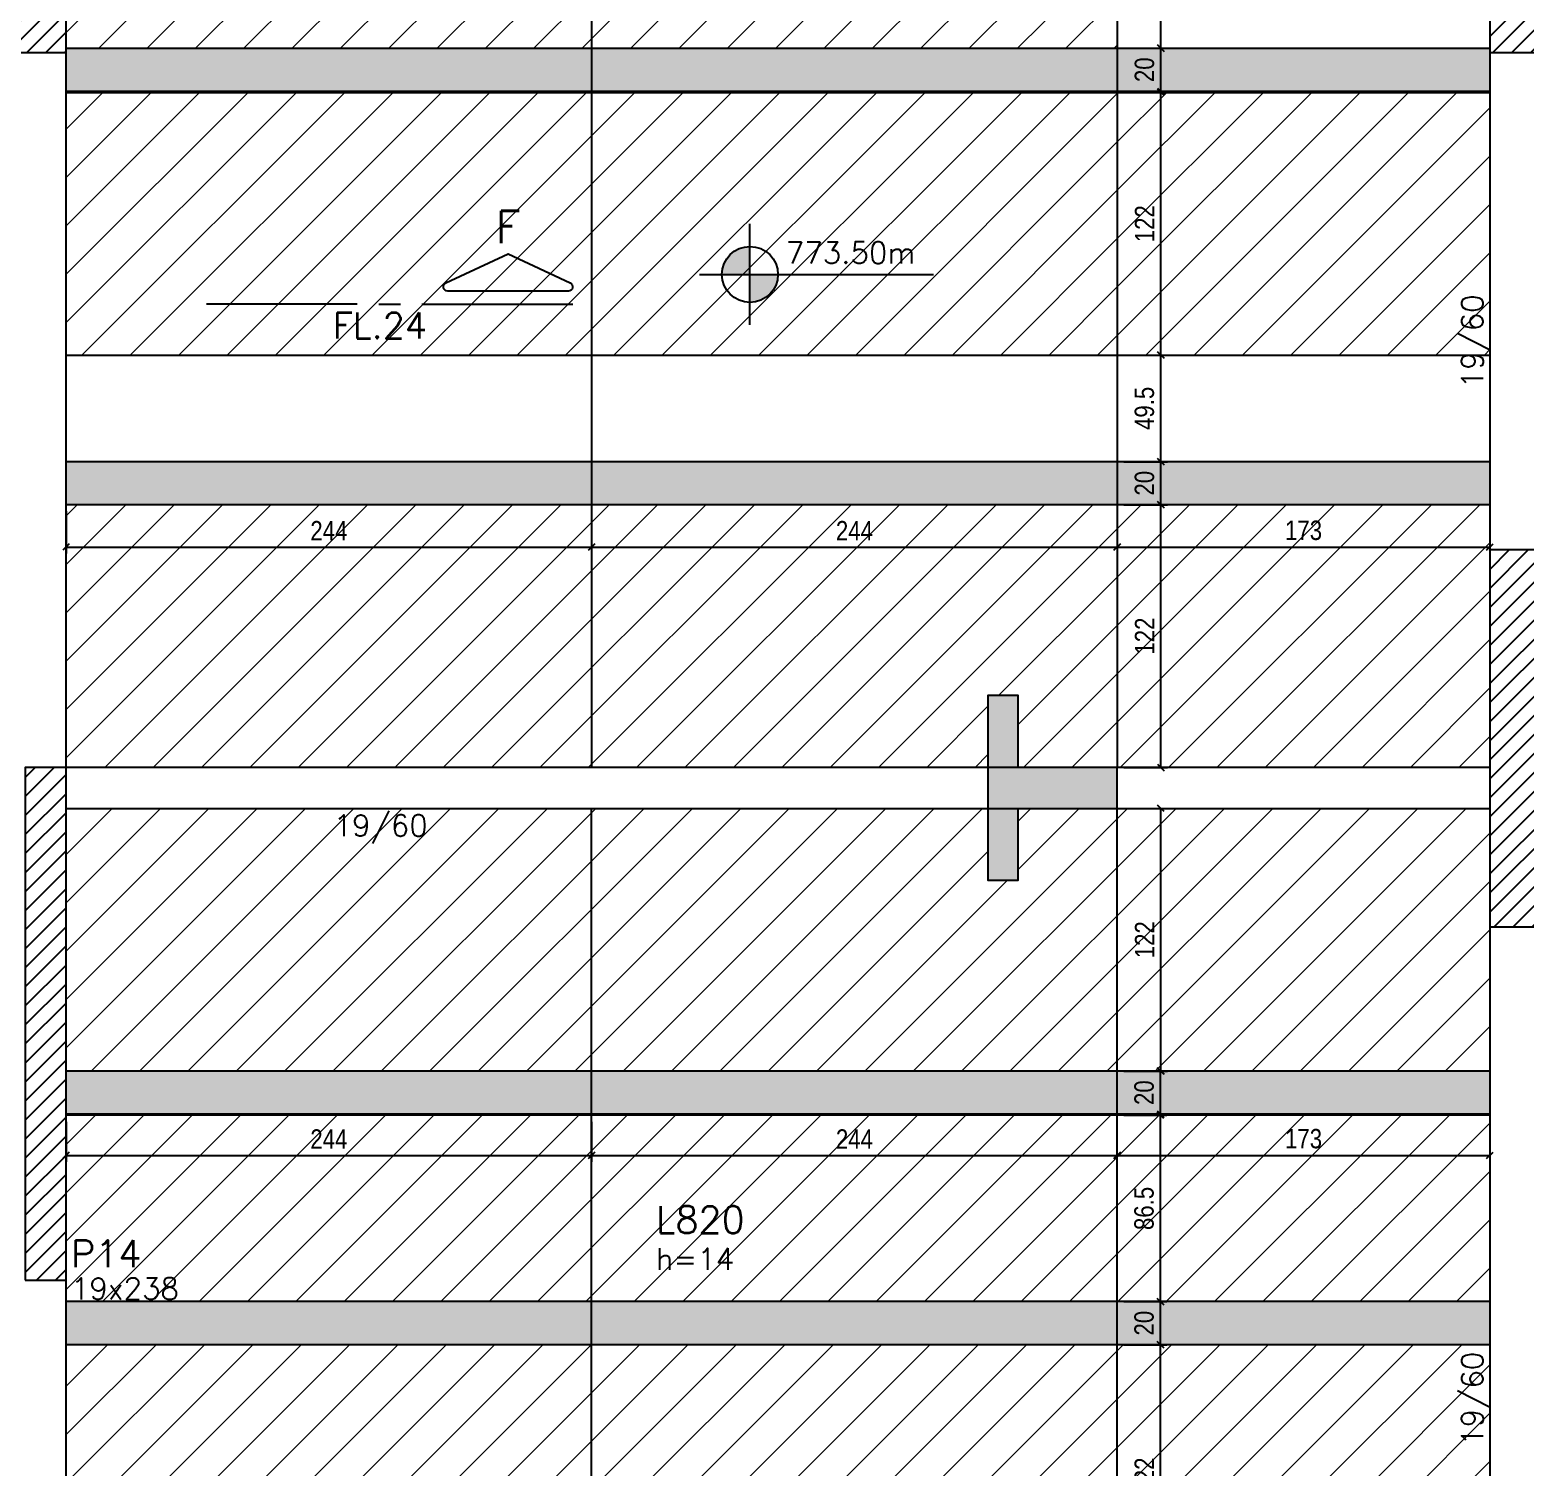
# Model space of a CAD drawing. Extents: x 1860 to 8661, y -614 to 3008.
# Drawn here: x 4490 to 5184, y 1460 to 2128 of the extents above; entities that cross this region are included whole.
import ezdxf
from ezdxf.enums import TextEntityAlignment as Align

# ---------------------------------------------------------------- set-up
doc = ezdxf.new("R2010")
doc.units = 0
for name, color, linetype in [('COTA', 241, 'Continuous'), ('F-CORTE', 4, 'Continuous'), ('F-CORTE-INDICAÇÃO', 4, 'Continuous'), ('F-LAJES-DIM', 2, 'Continuous'), ('F-LAJES-NOME', 4, 'Continuous'), ('F-NÍVEL-PLANTA', 2, 'Continuous'), ('F-PILARES-DIM', 172, 'Continuous'), ('F-PILARES-HACH', 174, 'Continuous'), ('F-PILARES-NOME', 170, 'Continuous'), ('F-PILARES-S', 170, 'Continuous'), ('F-SOLIDO-CORTE', 71, 'Continuous'), ('F-TEXTO', 6, 'Continuous'), ('F-VIGAS', 3, 'Continuous'), ('F-VIGAS-DIM', 2, 'Continuous'), ('Painéis', 200, 'Continuous')]:
    doc.layers.add(name, color=color, linetype=linetype)
doc.layers.add('Hachura', color=251, linetype='Continuous', lineweight=9)
doc.styles.add('COTA TECNICA-50', font='techl___.ttf', dxfattribs={"height": 9})
doc.styles.add('MCP', font='romans.shx')
doc.styles.add('ROMANS', font='romans.shx')
doc.dimstyles.new('COTA PAINEL-50', dxfattribs={"dimtxt": 9, "dimasz": 3, "dimexe": 3, "dimexo": 3, "dimgap": 3, "dimtad": 1, "dimdec": 1, "dimzin": 12, "dimdsep": 46, "dimtxsty": 'COTA TECNICA-50', "dimblk1": 'OBLIQUE', "dimblk2": 'OBLIQUE', "dimsah": 1, "dimcen": 0.9, "dimclrd": 4, "dimclre": 4, "dimclrt": 240, "dimadec": 1, "dimazin": 3, "dimtfac": 1, "dimtdec": 1, "dimtmove": 0, "dimatfit": 3, "dimfxl": 1, "dimtolj": 1, "dimtzin": 12, "dimarcsym": 0})
pattern_1 = [(45, (3891.34, 901.7874), (-4.419417, 4.419417), [])]

# ---------------------------------------------------------------- blocks, each defined once
blk = doc.blocks.new('Nível - Planta')
at = {"layer": 'F-NÍVEL-PLANTA'}
h = blk.add_hatch(color=71, dxfattribs=at)
h.paths.add_polyline_path([(0, 0), (0, 0.26, 0.414214), (-0.26, 0)])
h.paths.add_polyline_path([(0.26, 0), (0, 0), (0, -0.26, 0.414214)])
for p, q in [((0, -0.469), (0, 0.469)), ((-0.469, 0), (1.704, 0))]:
    blk.add_line(p, q, dxfattribs=at)
blk.add_circle((0, 0), 0.26, dxfattribs=at)
at = {"layer": 'F-TEXTO', "color": 3, "style": 'MCP'}
blk.add_attdef('NÍVEL', (0.333, 0.102), '', height=0.2, dxfattribs=at)
blk = doc.blocks.new('*U22')
at = {"layer": 'F-CORTE-INDICAÇÃO'}
for p, q in [((70, 0), (0, 0)), ((80, 0), (90, 0)), ((100, 0), (170, 0))]:
    blk.add_line(p, q, dxfattribs=at)
blk.add_lwpolyline([(112, 6, -0.802585), (111.15, 9.81), (140, 23.26), (168.85, 9.81, -0.802585), (168, 6)], format="xyb", close=True, dxfattribs=at)
at = {"layer": 'F-CORTE-INDICAÇÃO', "style": 'ROMANS'}
blk.add_attdef('CORTE', text='', height=15, dxfattribs=at).set_placement((140, 35.76), align=Align.MIDDLE_CENTER)
at = {"layer": 'F-CORTE-INDICAÇÃO', "color": 2, "style": 'ROMANS'}
blk.add_attdef('FOLHA', text='', height=12, dxfattribs=at).set_placement((80.51, -10), align=Align.MIDDLE_CENTER)
blk = doc.blocks.new('_Oblique')
at = {"color": 0, "linetype": 'ByBlock', "lineweight": -2}
blk.add_line((-0.5, -0.5), (0.5, 0.5), dxfattribs=at)
blk = doc.blocks.new('*D94')
at = {"layer": 'COTA', "color": 4, "lineweight": -2, "transparency": 16777216}
for p, q in [((4750.34, 1619.62), (4750.34, 1602.18)), ((4750.34, 1605.18), (4994.34, 1605.18))]:
    blk.add_line(p, q, dxfattribs=at)
at = {"layer": 'Defpoints', "color": 0, "transparency": 16777216}
for p in [(4750.34, 1622.62), (4994.34, 1605.18), (4994.34, 1605.18)]:
    blk.add_point(p, dxfattribs=at)
at = {"layer": 'COTA', "color": 4, "lineweight": -2, "transparency": 16777216, "xscale": 3, "yscale": 3, "zscale": 3, "rotation": 180}
blk.add_blockref('_Oblique', (4750.34, 1605.18), dxfattribs=at)
at = {"layer": 'COTA', "color": 4, "lineweight": -2, "transparency": 16777216, "xscale": 3, "yscale": 3, "zscale": 3}
blk.add_blockref('_Oblique', (4994.34, 1605.18), dxfattribs=at)
at = {"layer": 'COTA', "color": 240, "transparency": 16777216, "insert": (4872.34, 1612.75), "char_height": 9, "attachment_point": 5, "style": 'COTA TECNICA-50'}
blk.add_mtext('\\A1;244', dxfattribs=at)
blk = doc.blocks.new('*D95')
at = {"layer": 'COTA', "color": 4, "lineweight": -2, "transparency": 16777216}
blk.add_line((4994.34, 1605.18), (5167.34, 1605.18), dxfattribs=at)
at = {"layer": 'Defpoints', "color": 0, "transparency": 16777216}
for p in [(4994.34, 1605.18), (5167.34, 1605.18), (5167.34, 1605.18)]:
    blk.add_point(p, dxfattribs=at)
at = {"layer": 'COTA', "color": 4, "lineweight": -2, "transparency": 16777216, "xscale": 3, "yscale": 3, "zscale": 3, "rotation": 180}
blk.add_blockref('_Oblique', (4994.34, 1605.18), dxfattribs=at)
at = {"layer": 'COTA', "color": 4, "lineweight": -2, "transparency": 16777216, "xscale": 3, "yscale": 3, "zscale": 3}
blk.add_blockref('_Oblique', (5167.34, 1605.18), dxfattribs=at)
at = {"layer": 'COTA', "color": 240, "transparency": 16777216, "insert": (5080.84, 1612.88), "char_height": 9, "attachment_point": 5, "style": 'COTA TECNICA-50'}
blk.add_mtext('\\A1;173', dxfattribs=at)
blk = doc.blocks.new('*D96')
at = {"layer": 'COTA', "color": 4, "lineweight": -2, "transparency": 16777216}
for p, q in [((4997.34, 1517.26), (5017.45, 1517.26)), ((5014.45, 1395.29), (5014.45, 1517.26)), ((4997.34, 1395.29), (5017.45, 1395.29))]:
    blk.add_line(p, q, dxfattribs=at)
at = {"layer": 'Defpoints', "color": 0, "transparency": 16777216}
for p in [(4994.34, 1517.26), (5014.45, 1517.26), (4994.34, 1395.29)]:
    blk.add_point(p, dxfattribs=at)
at = {"layer": 'COTA', "color": 4, "lineweight": -2, "transparency": 16777216, "xscale": 3, "yscale": 3, "zscale": 3}
for p, rotation in [((5014.45, 1517.26), 90), ((5014.45, 1395.29), 270)]:
    blk.add_blockref('_Oblique', p, dxfattribs=dict(at, rotation=rotation))
at = {"layer": 'COTA', "color": 240, "transparency": 16777216, "insert": (5006.89, 1456.27), "char_height": 9, "attachment_point": 5, "rotation": 90, "style": 'COTA TECNICA-50'}
blk.add_mtext('\\A1;122', dxfattribs=at)
blk = doc.blocks.new('*D97')
at = {"layer": 'COTA', "color": 4, "lineweight": -2, "transparency": 16777216}
for p, q in [((4997.34, 1537.26), (5017.45, 1537.26)), ((5014.45, 1517.26), (5014.45, 1537.26)), ((4997.33, 1517.26), (5017.45, 1517.26))]:
    blk.add_line(p, q, dxfattribs=at)
at = {"layer": 'Defpoints', "color": 0, "transparency": 16777216}
for p in [(4994.34, 1537.26), (5014.45, 1537.26), (4994.33, 1517.26)]:
    blk.add_point(p, dxfattribs=at)
at = {"layer": 'COTA', "color": 4, "lineweight": -2, "transparency": 16777216, "xscale": 3, "yscale": 3, "zscale": 3}
for p, rotation in [((5014.45, 1537.26), 90), ((5014.45, 1517.26), 270)]:
    blk.add_blockref('_Oblique', p, dxfattribs=dict(at, rotation=rotation))
at = {"layer": 'COTA', "color": 240, "transparency": 16777216, "insert": (5006.85, 1527.26), "char_height": 9, "attachment_point": 5, "rotation": 90, "style": 'COTA TECNICA-50'}
blk.add_mtext('\\A1;20', dxfattribs=at)
blk = doc.blocks.new('*D98')
at = {"layer": 'COTA', "color": 4, "lineweight": -2, "transparency": 16777216}
for p, q in [((4997.34, 1623.8), (5017.45, 1623.8)), ((5014.45, 1537.26), (5014.45, 1623.8)), ((4997.34, 1537.26), (5017.45, 1537.26))]:
    blk.add_line(p, q, dxfattribs=at)
at = {"layer": 'Defpoints', "color": 0, "transparency": 16777216}
for p in [(4994.34, 1623.8), (5014.45, 1623.8), (4994.34, 1537.26)]:
    blk.add_point(p, dxfattribs=at)
at = {"layer": 'COTA', "color": 4, "lineweight": -2, "transparency": 16777216, "xscale": 3, "yscale": 3, "zscale": 3}
for p, rotation in [((5014.45, 1623.8), 90), ((5014.45, 1537.26), 270)]:
    blk.add_blockref('_Oblique', p, dxfattribs=dict(at, rotation=rotation))
at = {"layer": 'COTA', "color": 240, "transparency": 16777216, "insert": (5006.83, 1580.53), "char_height": 9, "attachment_point": 5, "rotation": 90, "style": 'COTA TECNICA-50'}
blk.add_mtext('\\A1;86.5', dxfattribs=at)
blk = doc.blocks.new('*D99')
at = {"layer": 'COTA', "color": 4, "lineweight": -2, "transparency": 16777216}
for p, q in [((4997.34, 1644.3), (5017.45, 1644.3)), ((5014.45, 1624.3), (5014.45, 1644.3)), ((4997.34, 1624.3), (5017.45, 1624.3))]:
    blk.add_line(p, q, dxfattribs=at)
at = {"layer": 'Defpoints', "color": 0, "transparency": 16777216}
for p in [(4994.34, 1644.3), (5014.45, 1644.3), (4994.34, 1624.3)]:
    blk.add_point(p, dxfattribs=at)
at = {"layer": 'COTA', "color": 4, "lineweight": -2, "transparency": 16777216, "xscale": 3, "yscale": 3, "zscale": 3}
for p, rotation in [((5014.45, 1644.3), 90), ((5014.45, 1624.3), 270)]:
    blk.add_blockref('_Oblique', p, dxfattribs=dict(at, rotation=rotation))
at = {"layer": 'COTA', "color": 240, "transparency": 16777216, "insert": (5006.85, 1634.3), "char_height": 9, "attachment_point": 5, "rotation": 90, "style": 'COTA TECNICA-50'}
blk.add_mtext('\\A1;20', dxfattribs=at)
blk = doc.blocks.new('*D100')
at = {"layer": 'COTA', "color": 4, "lineweight": -2, "transparency": 16777216}
for p, q in [((4997.34, 1766.29), (5017.61, 1766.29)), ((5014.61, 1644.3), (5014.61, 1766.29)), ((4997.51, 1644.3), (5017.61, 1644.3))]:
    blk.add_line(p, q, dxfattribs=at)
at = {"layer": 'Defpoints', "color": 0, "transparency": 16777216}
for p in [(4994.34, 1766.29), (5014.61, 1766.29), (4994.51, 1644.3)]:
    blk.add_point(p, dxfattribs=at)
at = {"layer": 'COTA', "color": 4, "lineweight": -2, "transparency": 16777216, "xscale": 3, "yscale": 3, "zscale": 3}
for p, rotation in [((5014.61, 1766.29), 90), ((5014.61, 1644.3), 270)]:
    blk.add_blockref('_Oblique', p, dxfattribs=dict(at, rotation=rotation))
at = {"layer": 'COTA', "color": 240, "transparency": 16777216, "insert": (5007.06, 1705.29), "char_height": 9, "attachment_point": 5, "rotation": 90, "style": 'COTA TECNICA-50'}
blk.add_mtext('\\A1;122', dxfattribs=at)
blk = doc.blocks.new('*D101')
at = {"layer": 'COTA', "color": 4, "lineweight": -2, "transparency": 16777216}
for p, q in [((4506.34, 1620.8), (4506.34, 1602.18)), ((4750.34, 1620.8), (4750.34, 1602.18)), ((4506.34, 1605.18), (4750.34, 1605.18))]:
    blk.add_line(p, q, dxfattribs=at)
at = {"layer": 'Defpoints', "color": 0, "transparency": 16777216}
for p in [(4506.34, 1623.8), (4750.34, 1623.8), (4750.34, 1605.18)]:
    blk.add_point(p, dxfattribs=at)
at = {"layer": 'COTA', "color": 4, "lineweight": -2, "transparency": 16777216, "xscale": 3, "yscale": 3, "zscale": 3, "rotation": 180}
blk.add_blockref('_Oblique', (4506.34, 1605.18), dxfattribs=at)
at = {"layer": 'COTA', "color": 4, "lineweight": -2, "transparency": 16777216, "xscale": 3, "yscale": 3, "zscale": 3}
blk.add_blockref('_Oblique', (4750.34, 1605.18), dxfattribs=at)
at = {"layer": 'COTA', "color": 240, "transparency": 16777216, "insert": (4628.34, 1612.75), "char_height": 9, "attachment_point": 5, "style": 'COTA TECNICA-50'}
blk.add_mtext('\\A1;244', dxfattribs=at)
blk = doc.blocks.new('*D148')
at = {"layer": 'COTA', "color": 4, "lineweight": -2, "transparency": 16777216}
for p, q in [((4506.34, 1904.29), (4506.34, 1884.66)), ((4750.34, 1904.29), (4750.34, 1884.66)), ((4506.34, 1887.66), (4750.34, 1887.66))]:
    blk.add_line(p, q, dxfattribs=at)
at = {"layer": 'Defpoints', "color": 0, "transparency": 16777216}
for p in [(4506.34, 1907.29), (4750.34, 1907.29), (4750.34, 1887.66)]:
    blk.add_point(p, dxfattribs=at)
at = {"layer": 'COTA', "color": 4, "lineweight": -2, "transparency": 16777216, "xscale": 3, "yscale": 3, "zscale": 3, "rotation": 180}
blk.add_blockref('_Oblique', (4506.34, 1887.66), dxfattribs=at)
at = {"layer": 'COTA', "color": 4, "lineweight": -2, "transparency": 16777216, "xscale": 3, "yscale": 3, "zscale": 3}
blk.add_blockref('_Oblique', (4750.34, 1887.66), dxfattribs=at)
at = {"layer": 'COTA', "color": 240, "transparency": 16777216, "insert": (4628.34, 1895.23), "char_height": 9, "attachment_point": 5, "style": 'COTA TECNICA-50'}
blk.add_mtext('\\A1;244', dxfattribs=at)
blk = doc.blocks.new('*D149')
at = {"layer": 'COTA', "color": 4, "lineweight": -2, "transparency": 16777216}
for p, q in [((4750.34, 1904.29), (4750.34, 1884.66)), ((4994.34, 1904.29), (4994.34, 1884.66)), ((4750.34, 1887.66), (4994.34, 1887.66))]:
    blk.add_line(p, q, dxfattribs=at)
at = {"layer": 'Defpoints', "color": 0, "transparency": 16777216}
for p in [(4750.34, 1907.29), (4994.34, 1907.29), (4994.34, 1887.66)]:
    blk.add_point(p, dxfattribs=at)
at = {"layer": 'COTA', "color": 4, "lineweight": -2, "transparency": 16777216, "xscale": 3, "yscale": 3, "zscale": 3, "rotation": 180}
blk.add_blockref('_Oblique', (4750.34, 1887.66), dxfattribs=at)
at = {"layer": 'COTA', "color": 4, "lineweight": -2, "transparency": 16777216, "xscale": 3, "yscale": 3, "zscale": 3}
blk.add_blockref('_Oblique', (4994.34, 1887.66), dxfattribs=at)
at = {"layer": 'COTA', "color": 240, "transparency": 16777216, "insert": (4872.34, 1895.23), "char_height": 9, "attachment_point": 5, "style": 'COTA TECNICA-50'}
blk.add_mtext('\\A1;244', dxfattribs=at)
blk = doc.blocks.new('*D150')
at = {"layer": 'COTA', "color": 4, "lineweight": -2, "transparency": 16777216}
for p, q in [((4994.34, 1904.29), (4994.34, 1884.66)), ((5167.34, 1904.29), (5167.34, 1884.66)), ((4994.34, 1887.66), (5167.34, 1887.66))]:
    blk.add_line(p, q, dxfattribs=at)
at = {"layer": 'Defpoints', "color": 0, "transparency": 16777216}
for p in [(4994.34, 1907.29), (5167.34, 1907.29), (5167.34, 1887.66)]:
    blk.add_point(p, dxfattribs=at)
at = {"layer": 'COTA', "color": 4, "lineweight": -2, "transparency": 16777216, "xscale": 3, "yscale": 3, "zscale": 3, "rotation": 180}
blk.add_blockref('_Oblique', (4994.34, 1887.66), dxfattribs=at)
at = {"layer": 'COTA', "color": 4, "lineweight": -2, "transparency": 16777216, "xscale": 3, "yscale": 3, "zscale": 3}
blk.add_blockref('_Oblique', (5167.34, 1887.66), dxfattribs=at)
at = {"layer": 'COTA', "color": 240, "transparency": 16777216, "insert": (5080.84, 1895.36), "char_height": 9, "attachment_point": 5, "style": 'COTA TECNICA-50'}
blk.add_mtext('\\A1;173', dxfattribs=at)
blk = doc.blocks.new('*D151')
at = {"layer": 'COTA', "color": 4, "lineweight": -2, "transparency": 16777216}
for p, q in [((4997.34, 1907.29), (5017.61, 1907.29)), ((5014.61, 1785.29), (5014.61, 1907.29)), ((4997.34, 1785.29), (5017.61, 1785.29))]:
    blk.add_line(p, q, dxfattribs=at)
at = {"layer": 'Defpoints', "color": 0, "transparency": 16777216}
for p in [(4994.34, 1907.29), (5014.61, 1907.29), (4994.34, 1785.29)]:
    blk.add_point(p, dxfattribs=at)
at = {"layer": 'COTA', "color": 4, "lineweight": -2, "transparency": 16777216, "xscale": 3, "yscale": 3, "zscale": 3}
for p, rotation in [((5014.61, 1907.29), 90), ((5014.61, 1785.29), 270)]:
    blk.add_blockref('_Oblique', p, dxfattribs=dict(at, rotation=rotation))
at = {"layer": 'COTA', "color": 240, "transparency": 16777216, "insert": (5007.06, 1846.29), "char_height": 9, "attachment_point": 5, "rotation": 90, "style": 'COTA TECNICA-50'}
blk.add_mtext('\\A1;122', dxfattribs=at)
blk = doc.blocks.new('*D152')
at = {"layer": 'COTA', "color": 4, "lineweight": -2, "transparency": 16777216}
for p, q in [((4997.34, 1927.29), (5017.61, 1927.29)), ((5014.61, 1907.29), (5014.61, 1927.29)), ((4997.34, 1907.29), (5017.61, 1907.29))]:
    blk.add_line(p, q, dxfattribs=at)
at = {"layer": 'Defpoints', "color": 0, "transparency": 16777216}
for p in [(4994.34, 1927.29), (5014.61, 1927.29), (4994.34, 1907.29)]:
    blk.add_point(p, dxfattribs=at)
at = {"layer": 'COTA', "color": 4, "lineweight": -2, "transparency": 16777216, "xscale": 3, "yscale": 3, "zscale": 3}
for p, rotation in [((5014.61, 1927.29), 90), ((5014.61, 1907.29), 270)]:
    blk.add_blockref('_Oblique', p, dxfattribs=dict(at, rotation=rotation))
at = {"layer": 'COTA', "color": 240, "transparency": 16777216, "insert": (5007.02, 1917.29), "char_height": 9, "attachment_point": 5, "rotation": 90, "style": 'COTA TECNICA-50'}
blk.add_mtext('\\A1;20', dxfattribs=at)
blk = doc.blocks.new('*D153')
at = {"layer": 'COTA', "color": 4, "lineweight": -2, "transparency": 16777216}
for p, q in [((4997.34, 1976.79), (5017.61, 1976.79)), ((5014.61, 1927.29), (5014.61, 1976.79)), ((4997.34, 1927.29), (5017.61, 1927.29))]:
    blk.add_line(p, q, dxfattribs=at)
at = {"layer": 'Defpoints', "color": 0, "transparency": 16777216}
for p in [(4994.34, 1976.79), (5014.61, 1976.79), (4994.34, 1927.29)]:
    blk.add_point(p, dxfattribs=at)
at = {"layer": 'COTA', "color": 4, "lineweight": -2, "transparency": 16777216, "xscale": 3, "yscale": 3, "zscale": 3}
for p, rotation in [((5014.61, 1976.79), 90), ((5014.61, 1927.29), 270)]:
    blk.add_blockref('_Oblique', p, dxfattribs=dict(at, rotation=rotation))
at = {"layer": 'COTA', "color": 240, "transparency": 16777216, "insert": (5006.99, 1952.04), "char_height": 9, "attachment_point": 5, "rotation": 90, "style": 'COTA TECNICA-50'}
blk.add_mtext('\\A1;49.5', dxfattribs=at)
blk = doc.blocks.new('*D154')
at = {"layer": 'COTA', "color": 4, "lineweight": -2, "transparency": 16777216}
for p, q in [((4997.34, 2098.79), (5017.61, 2098.79)), ((5014.61, 1976.79), (5014.61, 2098.79)), ((4997.34, 1976.79), (5017.61, 1976.79))]:
    blk.add_line(p, q, dxfattribs=at)
at = {"layer": 'Defpoints', "color": 0, "transparency": 16777216}
for p in [(4994.34, 2098.79), (5014.61, 2098.79), (4994.34, 1976.79)]:
    blk.add_point(p, dxfattribs=at)
at = {"layer": 'COTA', "color": 4, "lineweight": -2, "transparency": 16777216, "xscale": 3, "yscale": 3, "zscale": 3}
for p, rotation in [((5014.61, 2098.79), 90), ((5014.61, 1976.79), 270)]:
    blk.add_blockref('_Oblique', p, dxfattribs=dict(at, rotation=rotation))
at = {"layer": 'COTA', "color": 240, "transparency": 16777216, "insert": (5007.06, 2037.79), "char_height": 9, "attachment_point": 5, "rotation": 90, "style": 'COTA TECNICA-50'}
blk.add_mtext('\\A1;122', dxfattribs=at)
blk = doc.blocks.new('*D155')
at = {"layer": 'COTA', "color": 4, "lineweight": -2, "transparency": 16777216}
for p, q in [((4997.34, 2119.29), (5017.61, 2119.29)), ((5014.61, 2099.29), (5014.61, 2119.29)), ((4997.34, 2099.29), (5017.61, 2099.29))]:
    blk.add_line(p, q, dxfattribs=at)
at = {"layer": 'Defpoints', "color": 0, "transparency": 16777216}
for p in [(4994.34, 2119.29), (5014.61, 2119.29), (4994.34, 2099.29)]:
    blk.add_point(p, dxfattribs=at)
at = {"layer": 'COTA', "color": 4, "lineweight": -2, "transparency": 16777216, "xscale": 3, "yscale": 3, "zscale": 3}
for p, rotation in [((5014.61, 2119.29), 90), ((5014.61, 2099.29), 270)]:
    blk.add_blockref('_Oblique', p, dxfattribs=dict(at, rotation=rotation))
at = {"layer": 'COTA', "color": 240, "transparency": 16777216, "insert": (5007.02, 2109.29), "char_height": 9, "attachment_point": 5, "rotation": 90, "style": 'COTA TECNICA-50'}
blk.add_mtext('\\A1;20', dxfattribs=at)
blk = doc.blocks.new('*D156')
at = {"layer": 'COTA', "color": 4, "lineweight": -2, "transparency": 16777216}
for p, q in [((4997.34, 2241.29), (5017.61, 2241.29)), ((5014.61, 2119.29), (5014.61, 2241.29)), ((4997.34, 2119.29), (5017.61, 2119.29))]:
    blk.add_line(p, q, dxfattribs=at)
at = {"layer": 'Defpoints', "color": 0, "transparency": 16777216}
for p in [(4994.34, 2241.29), (5014.61, 2241.29), (4994.34, 2119.29)]:
    blk.add_point(p, dxfattribs=at)
at = {"layer": 'COTA', "color": 4, "lineweight": -2, "transparency": 16777216, "xscale": 3, "yscale": 3, "zscale": 3}
for p, rotation in [((5014.61, 2241.29), 90), ((5014.61, 2119.29), 270)]:
    blk.add_blockref('_Oblique', p, dxfattribs=dict(at, rotation=rotation))
at = {"layer": 'COTA', "color": 240, "transparency": 16777216, "insert": (5007.06, 2180.29), "char_height": 9, "attachment_point": 5, "rotation": 90, "style": 'COTA TECNICA-50'}
blk.add_mtext('\\A1;122', dxfattribs=at)

msp = doc.modelspace()

# ---------------------------------------------------------------- hatches: boundary and pattern name
at = {"layer": 'F-PILARES-HACH', "linetype": 'Continuous'}
h = msp.add_hatch(dxfattribs=at)
h.set_pattern_fill('ANSI31', color=256, scale=50, style=0)
h.set_pattern_definition(pattern_1)
h.paths.add_polyline_path([(4481.34, 2117.29), (4506.34, 2117.29), (4506.34, 2316.29), (4481.34, 2316.29)], flags=16)
h = msp.add_hatch(dxfattribs=at)
h.set_pattern_fill('ANSI31', color=256, scale=50, style=0)
h.set_pattern_definition(pattern_1)
h.paths.add_polyline_path([(5167.34, 2117.29), (5197.34, 2117.29), (5197.34, 2316.29), (5167.34, 2316.29)], flags=16)
h = msp.add_hatch(dxfattribs=at)
h.set_pattern_fill('ANSI31', color=256, scale=50, style=0)
h.set_pattern_definition(pattern_1)
h.paths.add_polyline_path([(5167.34, 1711.29), (5197.34, 1711.29), (5197.34, 1886.29), (5167.34, 1886.29)], flags=16)
h = msp.add_hatch(dxfattribs=at)
h.set_pattern_fill('ANSI31', color=256, scale=50, style=0)
h.set_pattern_definition(pattern_1)
h.paths.add_polyline_path([(4487.34, 1547.29), (4506.34, 1547.29), (4506.34, 1785.29), (4487.34, 1785.29)], flags=16)
at = {"layer": 'F-SOLIDO-CORTE', "linetype": 'Continuous'}
msp.add_hatch(color=256, dxfattribs=at).paths.add_polyline_path([(4994.33, 1766.29), (4994.33, 1785.29), (4948.33, 1785.29), (4948.33, 1818.64), (4934.33, 1818.64), (4934.33, 1766.29), (4934.33, 1732.94), (4948.33, 1732.94), (4948.33, 1766.29)], flags=16)
at = {"layer": 'Hachura', "linetype": 'ByBlock'}
h = msp.add_hatch(dxfattribs=at)
h.set_pattern_fill('ANSI31', color=256, scale=5)
h.paths.add_polyline_path([(4506.34, 2241.29), (4506.34, 2119.29), (4750.34, 2119.29), (4750.34, 2241.29)])
h.paths.add_polyline_path([(4750.34, 2241.29), (4750.34, 2119.29), (4994.34, 2119.29), (4994.34, 2241.29), (4948.33, 2241.29), (4948.33, 2207.94), (4934.33, 2207.94), (4934.33, 2241.29)], flags=17)
h.paths.add_polyline_path([(4994.34, 2241.29), (4948.33, 2241.29), (4948.33, 2207.94), (4948.33, 2207.94), (4934.33, 2207.94), (4934.33, 2241.29), (4750.34, 2241.29), (4750.34, 2119.29), (4994.34, 2119.29)])
h.paths.add_polyline_path([(4994.34, 2098.79), (4750.34, 2098.79), (4750.34, 1976.79), (4994.34, 1976.79)])
h.paths.add_polyline_path([(4506.34, 2098.79), (4506.34, 1976.79), (4750.34, 1976.79), (4750.34, 2098.79)])
h.paths.add_polyline_path([(4506.34, 1907.29), (4506.34, 1785.29), (4750.34, 1785.29), (4750.34, 1907.29)])
h.paths.add_polyline_path([(4750.34, 1907.29), (4750.34, 1785.29), (4934.33, 1785.29), (4934.33, 1818.64), (4948.33, 1818.64), (4948.33, 1785.29), (4994.34, 1785.29), (4994.34, 1907.29)])
h = msp.add_hatch(dxfattribs=at)
h.set_pattern_fill('ANSI31', color=256, scale=5)
h.paths.add_polyline_path([(4934.33, 2207.94), (4934.33, 2241.29), (4750.34, 2241.29), (4750.34, 2119.29), (4994.34, 2119.29), (4994.34, 2241.29), (4948.33, 2241.29), (4948.33, 2207.94)])
h = msp.add_hatch(color=256, dxfattribs=at)
h.dxf.hatch_style = 1
h.paths.add_polyline_path([(4679.34, 2099.29), (4679.34, 2119.29), (4506.34, 2119.29), (4506.34, 2117.29), (4506.34, 2099.29)])
h.paths.add_polyline_path([(4923.34, 2099.29), (4923.34, 2119.29), (4679.34, 2119.29), (4679.34, 2099.29)])
h.paths.add_polyline_path([(5167.34, 2099.29), (5167.34, 2117.29), (5167.34, 2119.29), (4923.34, 2119.29), (4923.34, 2099.29)])
h.paths.add_polyline_path([(4923.34, 1927.29), (4923.34, 1907.29), (5167.34, 1907.29), (5167.34, 1927.29)])
h.paths.add_polyline_path([(4679.34, 1927.29), (4679.34, 1907.29), (4923.34, 1907.29), (4923.34, 1927.29)])
h.paths.add_polyline_path([(4506.34, 1927.29), (4506.34, 1907.29), (4679.34, 1907.29), (4679.34, 1927.29)])
h = msp.add_hatch(dxfattribs=at)
h.set_pattern_fill('ANSI31', color=256, scale=5)
h.paths.add_polyline_path([(4994.34, 1907.29), (4994.34, 1785.29), (5167.34, 1785.29), (5167.34, 1886.29), (5167.34, 1907.29)])
h.paths.add_polyline_path([(5167.34, 1976.79), (5167.34, 2098.79), (4994.34, 2098.79), (4994.34, 1976.79)])
h = msp.add_hatch(dxfattribs=at)
h.set_pattern_fill('ANSI31', color=256, scale=5)
h.paths.add_polyline_path([(4750.34, 1644.3), (4750.34, 1766.29), (4506.34, 1766.29), (4506.34, 1644.3)])
h.paths.add_polyline_path([(4934.33, 1732.94), (4934.33, 1766.29), (4750.34, 1766.29), (4750.34, 1644.3), (4994.34, 1644.3), (4994.34, 1766.29), (4948.33, 1766.29), (4948.33, 1732.94)])
h.paths.add_polyline_path([(5167.34, 1644.3), (5167.34, 1711.29), (5167.34, 1766.29), (4994.34, 1766.29), (4994.34, 1644.3)])
h.paths.add_polyline_path([(5167.34, 1537.26), (5167.34, 1623.8), (4994.34, 1623.8), (4994.34, 1537.26)])
h.paths.add_polyline_path([(4994.34, 1537.26), (4994.34, 1623.8), (4750.34, 1623.8), (4750.34, 1537.26)])
h.paths.add_polyline_path([(4750.34, 1537.26), (4750.34, 1623.8), (4506.34, 1623.8), (4506.34, 1547.29), (4506.34, 1537.26)])
h.paths.add_polyline_path([(4750.34, 1395.29), (4750.34, 1517.26), (4506.34, 1517.26), (4506.34, 1395.29)])
h.paths.add_polyline_path([(4750.34, 1517.26), (4750.34, 1395.29), (4934.33, 1395.29), (4934.33, 1428.64), (4948.33, 1428.64), (4948.33, 1395.29), (4994.34, 1395.29), (4994.34, 1517.26)])
h.paths.add_polyline_path([(4994.34, 1517.26), (4994.34, 1395.29), (5167.34, 1395.29), (5167.34, 1517.26)])
h = msp.add_hatch(color=256, dxfattribs=at)
h.dxf.hatch_style = 1
h.paths.add_polyline_path([(4506.34, 1644.3), (4506.34, 1624.3), (4750.34, 1624.3), (4750.34, 1644.3)])
h.paths.add_polyline_path([(4994.34, 1624.3), (4994.34, 1644.3), (4750.34, 1644.3), (4750.34, 1624.3)])
h.paths.add_polyline_path([(5167.34, 1624.3), (5167.34, 1644.3), (4994.34, 1644.3), (4994.34, 1624.3)])
h.paths.add_polyline_path([(5167.34, 1517.26), (5167.34, 1537.26), (4994.34, 1537.26), (4994.34, 1517.26)])
h.paths.add_polyline_path([(4750.34, 1537.26), (4750.34, 1517.26), (4994.34, 1517.26), (4994.34, 1537.26)])
h.paths.add_polyline_path([(4750.34, 1517.26), (4750.34, 1537.26), (4506.34, 1537.26), (4506.34, 1517.26)])

# ---------------------------------------------------------------- linework, layer by layer
at = {"layer": 'F-CORTE', "linetype": 'Continuous'}
for points in [[(4934.33, 1818.64), (4934.33, 1766.29), (4934.33, 1732.94)], [(4948.33, 1732.94), (4948.33, 1766.29), (4994.33, 1766.29), (4994.33, 1785.29), (4948.33, 1785.29), (4948.33, 1818.64)]]:
    msp.add_lwpolyline(points, dxfattribs=at)
at = {"layer": 'F-PILARES-S', "linetype": 'Continuous'}
for points in [[(4481.34, 2117.29), (4506.34, 2117.29), (4506.34, 2316.29), (4481.34, 2316.29), (4481.34, 2117.29)], [(5167.34, 2117.29), (5197.34, 2117.29), (5197.34, 2316.29), (5167.34, 2316.29), (5167.34, 2117.29)], [(5167.34, 1711.29), (5197.34, 1711.29), (5197.34, 1886.29), (5167.34, 1886.29), (5167.34, 1711.29)], [(4487.34, 1547.29), (4506.34, 1547.29), (4506.34, 1785.29), (4487.34, 1785.29), (4487.34, 1547.29)]]:
    msp.add_lwpolyline(points, dxfattribs=at)
at = {"layer": 'F-SOLIDO-CORTE', "linetype": 'Continuous'}
msp.add_lwpolyline([(4994.33, 1766.29), (4994.33, 1785.29), (4948.33, 1785.29), (4948.33, 1818.64), (4934.33, 1818.64), (4934.33, 1766.29), (4934.33, 1732.94), (4948.33, 1732.94), (4948.33, 1766.29), (4994.33, 1766.29)], dxfattribs=at)
at = {"layer": 'F-VIGAS'}
for points in [[(4506.34, 1785.29), (4506.34, 2117.29)], [(5167.34, 2117.29), (5167.34, 1886.29)], [(5167.34, 1785.29), (4506.34, 1785.29)], [(4506.34, 1766.29), (5167.34, 1766.29)], [(5167.34, 1711.29), (5167.34, 1395.29)], [(4506.34, 1395.29), (4506.34, 1547.29)]]:
    msp.add_lwpolyline(points, dxfattribs=at)
at = {"layer": 'Painéis'}
for points in [[(4750.34, 2241.29), (4750.34, 1785.29)], [(4994.34, 2241.29), (4994.34, 1785.29)], [(4506.34, 2119.29), (5167.34, 2119.29)], [(4506.34, 2099.29), (5167.34, 2099.29)], [(4506.34, 2098.79), (5167.34, 2098.79)], [(4506.34, 1976.79), (5167.34, 1976.79)], [(5167.34, 1927.29), (4506.34, 1927.29)], [(5167.34, 1907.29), (4506.34, 1907.29)], [(4750.34, 1395.29), (4750.34, 1766.29)], [(4994.34, 1395.29), (4994.34, 1766.29)], [(5167.57, 1644.3), (4506.34, 1644.3)], [(5167.59, 1624.3), (4506.34, 1624.3)], [(5167.59, 1623.8), (4506.34, 1623.8)], [(5167.33, 1537.26), (4506.33, 1537.26)], [(5167.33, 1517.26), (4506.33, 1517.26)]]:
    msp.add_lwpolyline(points, dxfattribs=at)

# ---------------------------------------------------------------- block references
at = {"layer": 'F-CORTE-INDICAÇÃO', "linetype": 'Continuous'}
msp.add_blockref('*U22', (4571.54, 2000.49), dxfattribs=at).add_auto_attribs({'FOLHA': 'FL.24', 'CORTE': 'F'})
at = {"layer": 'F-NÍVEL-PLANTA', "linetype": 'Continuous', "xscale": 50, "yscale": 50, "zscale": 50}
msp.add_blockref('Nível - Planta', (4823.85, 2014.23), dxfattribs=at).add_auto_attribs({'NÍVEL': '773.50m'})

# ---------------------------------------------------------------- texts
at = {"layer": 'F-LAJES-DIM', "linetype": 'Continuous', "style": 'MCP'}
msp.add_text('h=14', height=10, dxfattribs=at).set_placement((4780.12, 1552.03))
at = {"layer": 'F-LAJES-NOME', "linetype": 'Continuous', "style": 'MCP'}
msp.add_text('L820', height=12.5, dxfattribs=at).set_placement((4780.12, 1569.03))
at = {"layer": 'F-PILARES-DIM', "linetype": 'Continuous', "style": 'MCP'}
msp.add_text('19x238', height=10, dxfattribs=at).set_placement((4508.63, 1538.3))
at = {"layer": 'F-PILARES-NOME', "linetype": 'Continuous', "style": 'MCP'}
msp.add_text('P14', height=12.5, dxfattribs=at).set_placement((4508.63, 1553.3))
at = {"layer": 'F-VIGAS-DIM', "linetype": 'Continuous', "style": 'MCP'}
for p in [(5164.21, 1961.29), (5164.21, 1470.29)]:
    msp.add_text('19/60', height=10, rotation=90, dxfattribs=at).set_placement(p)
msp.add_text('19/60', height=10, dxfattribs=at).set_placement((4630.53, 1753.32))

# ---------------------------------------------------------------- dimensions: what is measured, and where the dimension line sits
at = {"layer": 'COTA'}
for base, p1, p2, picture, middle in [((5014.61, 2241.29), (4994.34, 2119.29), (4994.34, 2241.29), '*D156', (5007.06, 2180.29)), ((5014.61, 2098.79), (4994.34, 1976.79), (4994.34, 2098.79), '*D154', (5007.06, 2037.79)), ((5014.61, 1976.79), (4994.34, 1927.29), (4994.34, 1976.79), '*D153', (5006.99, 1952.04)), ((5014.61, 1927.29), (4994.34, 1907.29), (4994.34, 1927.29), '*D152', (5007.02, 1917.29)), ((5014.61, 1766.29), (4994.51, 1644.3), (4994.34, 1766.29), '*D100', (5007.06, 1705.29)), ((5014.45, 1623.8), (4994.34, 1537.26), (4994.34, 1623.8), '*D98', (5006.83, 1580.53)), ((5014.45, 1537.26), (4994.33, 1517.26), (4994.34, 1537.26), '*D97', (5006.85, 1527.26))]:
    dim = msp.add_linear_dim(base=base, p1=p1, p2=p2, angle=90, dimstyle='COTA PAINEL-50', override={"dimtmove": 1}, dxfattribs=at)
    dim.commit()
    dim.dimension.update_dxf_attribs({"geometry": picture, "text_midpoint": middle})
for base, p1, p2, picture, middle in [((5014.61, 2119.29), (4994.34, 2099.29), (4994.34, 2119.29), '*D155', (5007.02, 2109.29)), ((5014.61, 1907.29), (4994.34, 1785.29), (4994.34, 1907.29), '*D151', (5007.06, 1846.29)), ((5014.45, 1644.3), (4994.34, 1624.3), (4994.34, 1644.3), '*D99', (5006.85, 1634.3)), ((5014.45, 1517.26), (4994.34, 1395.29), (4994.34, 1517.26), '*D96', (5006.89, 1456.27))]:
    dim = msp.add_linear_dim(base=base, p1=p1, p2=p2, angle=90, dimstyle='COTA PAINEL-50', dxfattribs=at)
    dim.commit()
    dim.dimension.update_dxf_attribs({"geometry": picture, "text_midpoint": middle})
for base, p1, p2, picture, middle in [((4750.34, 1887.66), (4506.34, 1907.29), (4750.34, 1907.29), '*D148', (4628.34, 1895.23)), ((4750.34, 1605.18), (4506.34, 1623.8), (4750.34, 1623.8), '*D101', (4628.34, 1612.75))]:
    dim = msp.add_linear_dim(base=base, p1=p1, p2=p2, dimstyle='COTA PAINEL-50', dxfattribs=at)
    dim.commit()
    dim.dimension.update_dxf_attribs({"geometry": picture, "text_midpoint": middle})
for base, p1, p2, picture, middle in [((4994.34, 1887.66), (4750.34, 1907.29), (4994.34, 1907.29), '*D149', (4872.34, 1895.23)), ((5167.34, 1887.66), (4994.34, 1907.29), (5167.34, 1907.29), '*D150', (5080.84, 1895.36)), ((4994.34, 1605.18), (4750.34, 1622.62), (4994.34, 1605.18), '*D94', (4872.34, 1612.75)), ((5167.34, 1605.18), (4994.34, 1605.18), (5167.34, 1605.18), '*D95', (5080.84, 1612.88))]:
    dim = msp.add_linear_dim(base=base, p1=p1, p2=p2, dimstyle='COTA PAINEL-50', override={"dimtmove": 1}, dxfattribs=at)
    dim.commit()
    dim.dimension.update_dxf_attribs({"geometry": picture, "text_midpoint": middle})

doc.saveas('drawing.dxf')
